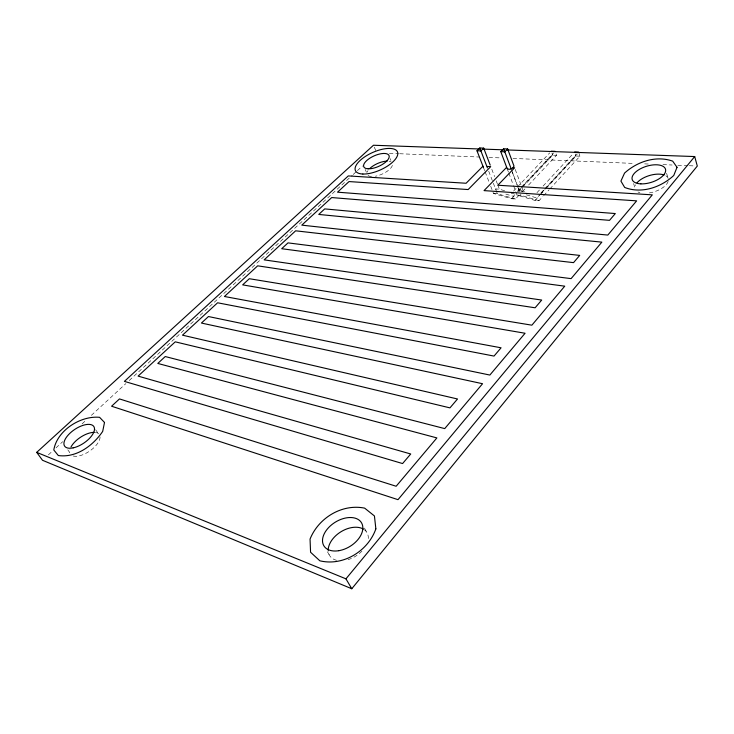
<?xml version="1.0" encoding="UTF-8"?>
<svg xmlns="http://www.w3.org/2000/svg" width="734" height="734" viewBox="0 0 734 734"><rect width="100%" height="100%" fill="white"/><g stroke="black" fill="none" stroke-linecap="round" stroke-linejoin="round"><path stroke-width="0.55" stroke-dasharray="3.67 2.75" d="M513.534 185.656L517.057 195.079L535.04 200.446L539.022 200.731L542.885 196.528M543.655 195.684L549.069 189.803M549.839 188.959L579.97 156.177L578.621 152.14M540.93 192.969L544.004 189.638M544.775 188.803L577.089 153.81M540.646 193.822L536.829 197.96L525.324 194.492M541.408 192.996L545.995 188.032M546.757 187.198L577.319 154.094M535.04 200.446L539.673 195.418M540.444 194.583L545.087 189.555M545.857 188.711L576.006 156.03L579.97 156.177M536.939 192.703L540.022 189.381M543.096 186.06L572.346 154.498M490.707 186.252L493.496 193.455L511.598 198.758L515.451 199.042L519.323 194.914M522.424 191.611L525.526 188.308M528.618 185.005L556.519 155.296L555.143 151.323M517.387 191.363L520.534 188.023M521.314 187.188L553.574 152.993M514.873 194.666L513.305 196.317L503.827 193.51M517.993 191.345L522.681 186.381M523.461 185.546L553.913 153.241M511.598 198.758L515.47 194.648M518.571 191.354L521.672 188.069M522.452 187.243L552.684 155.149L556.519 155.296M513.534 191.106L516.681 187.785M517.47 186.95L549.729 152.855M48.398 454.851L52.609 450.979M55.977 447.878L62.711 441.684M82.08 423.867L86.291 419.995M91.337 415.352L125.863 383.598M129.23 380.496L352.357 175.252M353.201 174.472L356.568 171.371M357.412 170.6L362.458 165.957M389.369 153.305L398.525 153.69M399.672 153.736L479.797 157.048M488.954 157.434L501.551 157.948M513.002 158.425L634.341 163.443M644.645 163.875L650.37 164.113M662.958 164.627L672.115 165.012M677.84 165.242L688.143 165.673M689.29 165.719L695.006 165.957M504.625 190.748L499.423 189.198L495.551 188.941L498.68 189.877M517.543 186.234L519.121 190.482L526.232 191.684M511.167 193.602L514.057 193.794M493.496 193.455L497.368 193.721L515.451 199.042M517.057 195.079L521.067 195.354L539.022 200.731M519.121 190.482L523.259 191.739M67.785 449.795L69.684 452.456A17.497 8.276 -34.1 0 1 69.978 449.336M95.64 429.729L98.714 434.207M327.41 551.729L329.126 554.638M364.449 528.067L367.174 532.967M365.147 169.416L366.44 172.297M374.285 147.13L376.771 152.782M390.093 158.535L390.928 160.462M483.541 167.737L484.734 170.82M485.128 171.857L489.11 182.142M488.716 171.196L496.056 190.29M496.175 190.629L497.368 193.721M491.808 169.306L494.615 176.637M496.212 180.821L497.413 183.959M497.817 185.005L499.423 189.198M507.258 168.912L508.433 172.05M508.827 173.096L513.139 184.61M511.681 170.16L521.067 195.354M512.396 172.426L517.14 185.17M515.24 169.444L521.158 185.418M521.553 186.482L523.131 190.739M551.996 153.167L552.684 155.149M575.337 154.021L576.006 156.03M633.598 183.546L634.873 187.684A17.359 8.469 -17.2 0 1 635.635 184.803M666.582 173.233L668.105 178.481M100.053 436.913A17.497 8.276 -34.1 0 1 89.631 451.089A17.497 8.276 -34.1 0 1 72.464 455.768M95.292 432.436A17.497 8.276 -34.1 0 1 98.962 434.06M668.16 181.408A17.359 8.469 -17.2 0 1 647.562 193.152M639.929 192.684A17.359 8.469 -17.2 0 1 637.993 191.95M665.857 175.775A17.359 8.469 -17.2 0 1 668.197 178.454M392.396 165.379A13.753 5.78 -24.1 0 1 375.358 176.243M371.487 176.509A13.753 5.78 -24.1 0 1 367.734 175.169M367.239 172.141A13.753 5.78 -24.1 0 1 367.991 170.637M389.139 161.251A13.753 5.78 -24.1 0 1 391.094 161.902M364.376 529.737A21.919 14.258 -32.1 0 1 368.184 539.591M361.954 551.142A21.919 14.258 -32.1 0 1 346.173 560.161M336.557 560.299A21.919 14.258 -32.1 0 1 328.263 551.5"/><path stroke-width="1.1" d="M479.779 148.993L373.459 145.249L36.7 452.364L42.508 460.273L351.779 588.751L697.3 166.049L694.703 156.553L507.212 149.956M351.779 588.751L345.953 578.842L694.703 156.553M506.579 167.38L484.036 190.62L636.644 200.85L607.816 235.063L324.722 208.896L318.739 214.438L601.862 242.128L571.107 278.626L288.012 242.881L281.709 248.716L564.749 286.168L531.875 325.18L249.312 278.709L242.66 284.875L525.076 333.254L489.853 375.056L208.456 316.537L201.419 323.052L482.559 383.717L444.731 428.61L165.242 356.541L157.801 363.44L436.886 437.914L396.149 486.257L119.477 398.92L111.586 406.223L398.002 499.671L652.315 194.849L497.836 185.234L514.644 167.774L513.029 167.691M514.057 166.242L507.644 148.956L504.845 151.81L500.79 151.654L507.258 168.912M500.79 151.654L503.597 148.819L507.644 148.956M482.935 166.242L466.09 183.252L348.301 175.921L124.404 381.377L402.581 463.558L410.728 453.988L138.093 376.111L175.252 341.833L449.96 407.875L457.521 398.984L182.482 335.172L217.594 302.784L494.028 356.082L501.074 347.797L224.43 296.49L257.671 265.827L535.123 307.785L541.71 300.05L264.139 259.864L295.646 230.806L573.538 262.634L579.704 255.395L301.784 225.145L331.695 197.556L609.532 220.347L615.312 213.548L337.521 192.18L349.035 181.564L468.164 189.555L490.725 166.618L487.284 166.453M490.202 165.122L483.697 148.13L480.889 150.929L476.981 150.782L483.541 167.737M476.981 150.782L479.788 147.993L483.697 148.13M551.307 151.186L555.143 151.323M574.658 152.002L578.621 152.14M483.211 149.112L502.643 149.791M36.7 452.364L345.953 578.842M479.788 147.993L487.431 167.93M504.221 150.305L511.295 169.114M503.597 148.819L504.726 151.855M636.993 182.83A17.359 8.469 -17.2 0 1 664.123 174.967M370.074 168.242A13.753 5.78 -24.1 0 1 387.084 161.122M70.978 446.988A17.497 8.276 -34.1 0 1 94.282 432.372M328.199 550.326A21.919 14.258 -32.1 0 1 341.2 531.609A21.919 14.258 -32.1 0 1 363.431 529.113M513.525 166.82A3.101 1.404 -21.1 0 1 510.378 169.123A3.101 1.404 -21.1 0 1 507.68 168.334M104.512 422.454L102.687 431.409C93.044 445.676 76.299 458.053 58.316 455.539L53.793 449.988C57.013 430.491 80.52 415.499 99.595 417.316L104.512 422.454M677.032 167.297L673.766 175.463C661.022 187.344 641.47 194.079 624.68 187.445L620.918 181.105L624.551 173.086C637.195 161.581 656.086 155.241 672.683 161.141L677.032 167.297M375.863 528.884C368.064 551.106 343.145 566.446 319.841 560.804L310.574 552.243L310.051 539.086C318.455 517.975 341.989 503.524 364.651 508.139L374.432 515.956L375.863 528.884M73.152 447.868A17.588 8.202 -33.9 0 0 94.411 427.94A17.588 8.202 -33.9 0 0 70.079 433.115A17.588 8.202 -33.9 0 0 73.152 447.868M640.901 183.867A17.451 8.395 -17.4 0 0 665.665 170.095A17.451 8.395 -17.4 0 0 639.929 169.049A17.451 8.395 -17.4 0 0 640.901 183.867M368.202 168.811A13.808 5.716 -24.1 0 0 389.029 157.645A13.808 5.716 -24.1 0 0 371.954 156.948A13.808 5.716 -24.1 0 0 368.202 168.811M338.869 550.693A22.066 14.175 -31.9 0 0 361.724 523.177A22.066 14.175 -31.9 0 0 327.419 528.93A22.066 14.175 -31.9 0 0 338.869 550.693M362.89 174.031A23.02 9.533 -24.1 0 0 397.534 155.333A23.02 9.533 -24.1 0 0 368.908 154.323A23.02 9.533 -24.1 0 0 362.89 174.031"/></g></svg>
